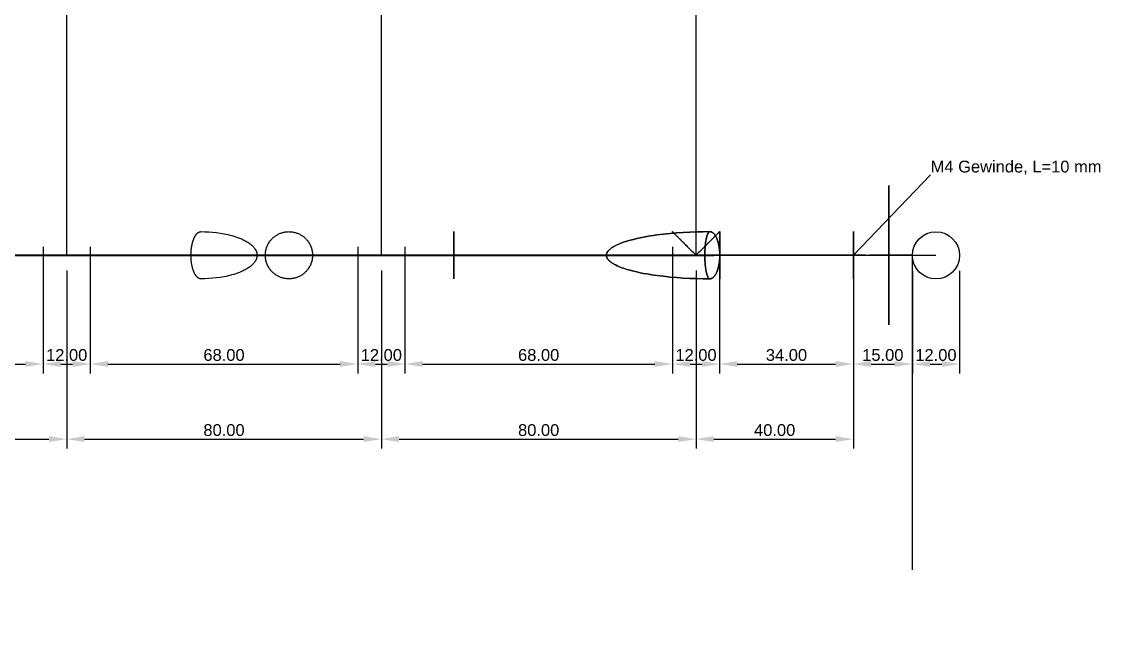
# Model space of a CAD drawing. Header units: millimetres. Extents: x -44 to 503, y -100 to 538.
# Drawn here: x 228.5 to 502.8, y -100 to 59.4 of the extents above; entities that cross this region are included whole.
import ezdxf

# ---------------------------------------------------------------- set-up
doc = ezdxf.new("R2010")
doc.units = ezdxf.units.MM
doc.header["$MEASUREMENT"] = 0
for name, color, linetype, true_color in [('01_Konstruktionshilfe', 7, 'Continuous', 0x3aff00), ('07_Saugnapf', 7, 'Continuous', 0x7200ff), ('11_Vermaßung3', 7, 'Continuous', 0x10bdb7)]:
    doc.layers.add(name, color=color, linetype=linetype, true_color=true_color)
doc.styles.add('Arial', font='arial.ttf')
doc.dimstyles.get("Standard").update_dxf_attribs({"dimscale": 3, "dimtxt": 1, "dimasz": 1.5, "dimexe": 0.8, "dimexo": 1.3, "dimgap": 0.25, "dimtad": 1, "dimtoh": 1, "dimzin": 1, "dimdsep": 46, "dimtxsty": 'Arial', "dimcen": 0.5, "dimazin": 1, "dimtfac": 1, "dimtdec": 4, "dimtix": 1, "dimtofl": 0, "dimtmove": 1, "dimatfit": 3, "dimfxl": 0, "dimtolj": 1, "dimtzin": 1, "dimarcsym": 0})

# ---------------------------------------------------------------- blocks, each defined once
blk = doc.blocks.new('*D1')
at = {"layer": '11_Vermaßung3', "color": 0, "lineweight": -2}
for p, q in [((455, -3.93), (455, -30.06)), ((467, -3.93), (467, -30.06)), ((459.5, -27.66), (462.5, -27.66))]:
    blk.add_line(p, q, dxfattribs=at)
at = {"layer": '11_Vermaßung3', "color": 0}
for points in [[(459.5, -26.91), (459.5, -28.41), (455, -27.66)], [(462.5, -28.41), (462.5, -26.91), (467, -27.66)]]:
    blk.add_solid(points, dxfattribs=at)
at = {"layer": 'Defpoints', "color": 0}
for p in [(455, -0.03), (467, -0.03), (467, -27.66)]:
    blk.add_point(p, dxfattribs=at)
at = {"layer": '11_Vermaßung3', "color": 0, "insert": (461, -25.38), "char_height": 3, "attachment_point": 5, "style": 'Arial'}
blk.add_mtext('\\A1;12.00', dxfattribs=at)
blk = doc.blocks.new('*D4')
at = {"layer": '11_Vermaßung3', "color": 0, "lineweight": -2}
for p, q in [((240, -3.9), (240, -49.16)), ((160, -42.86), (160, -44.36)), ((164.5, -46.76), (235.5, -46.76))]:
    blk.add_line(p, q, dxfattribs=at)
at = {"layer": '11_Vermaßung3', "color": 0}
for points in [[(164.5, -46.01), (164.5, -47.51), (160, -46.76)], [(235.5, -47.51), (235.5, -46.01), (240, -46.76)]]:
    blk.add_solid(points, dxfattribs=at)
at = {"layer": 'Defpoints', "color": 0}
for p in [(240, 0), (160, -46.76), (240, -46.76)]:
    blk.add_point(p, dxfattribs=at)
at = {"layer": '11_Vermaßung3', "color": 0, "insert": (200, -44.48), "char_height": 3, "attachment_point": 5, "style": 'Arial'}
blk.add_mtext('\\A1;80.00', dxfattribs=at)
blk = doc.blocks.new('*D5')
at = {"layer": '11_Vermaßung3', "color": 0, "lineweight": -2}
for p, q in [((320, -3.9), (320, -49.16)), ((240, -42.86), (240, -44.36)), ((244.5, -46.76), (315.5, -46.76))]:
    blk.add_line(p, q, dxfattribs=at)
at = {"layer": '11_Vermaßung3', "color": 0}
for points in [[(244.5, -46.01), (244.5, -47.51), (240, -46.76)], [(315.5, -47.51), (315.5, -46.01), (320, -46.76)]]:
    blk.add_solid(points, dxfattribs=at)
at = {"layer": 'Defpoints', "color": 0}
for p in [(320, 0), (240, -46.76), (320, -46.76)]:
    blk.add_point(p, dxfattribs=at)
at = {"layer": '11_Vermaßung3', "color": 0, "insert": (280, -44.48), "char_height": 3, "attachment_point": 5, "style": 'Arial'}
blk.add_mtext('\\A1;80.00', dxfattribs=at)
blk = doc.blocks.new('*D6')
at = {"layer": '11_Vermaßung3', "color": 0, "lineweight": -2}
for p, q in [((400, -3.9), (400, -49.16)), ((320, -42.86), (320, -44.36)), ((324.5, -46.76), (395.5, -46.76))]:
    blk.add_line(p, q, dxfattribs=at)
at = {"layer": '11_Vermaßung3', "color": 0}
for points in [[(324.5, -46.01), (324.5, -47.51), (320, -46.76)], [(395.5, -47.51), (395.5, -46.01), (400, -46.76)]]:
    blk.add_solid(points, dxfattribs=at)
at = {"layer": 'Defpoints', "color": 0}
for p in [(400, 0), (320, -46.76), (400, -46.76)]:
    blk.add_point(p, dxfattribs=at)
at = {"layer": '11_Vermaßung3', "color": 0, "insert": (360, -44.48), "char_height": 3, "attachment_point": 5, "style": 'Arial'}
blk.add_mtext('\\A1;80.00', dxfattribs=at)
blk = doc.blocks.new('*D7')
at = {"layer": '11_Vermaßung3', "color": 0, "lineweight": -2}
for p, q in [((440, -3.9), (440, -49.16)), ((400, -42.86), (400, -44.36)), ((404.5, -46.76), (435.5, -46.76))]:
    blk.add_line(p, q, dxfattribs=at)
at = {"layer": '11_Vermaßung3', "color": 0}
for points in [[(404.5, -46.01), (404.5, -47.51), (400, -46.76)], [(435.5, -47.51), (435.5, -46.01), (440, -46.76)]]:
    blk.add_solid(points, dxfattribs=at)
at = {"layer": 'Defpoints', "color": 0}
for p in [(440, 0), (400, -46.76), (440, -46.76)]:
    blk.add_point(p, dxfattribs=at)
at = {"layer": '11_Vermaßung3', "color": 0, "insert": (420, -44.48), "char_height": 3, "attachment_point": 5, "style": 'Arial'}
blk.add_mtext('\\A1;40.00', dxfattribs=at)
blk = doc.blocks.new('*D8')
at = {"layer": '11_Vermaßung3', "color": 0, "lineweight": -2}
for p, q in [((440, -3.9), (440, -30.06)), ((455, -3.93), (455, -30.06)), ((444.5, -27.66), (450.5, -27.66))]:
    blk.add_line(p, q, dxfattribs=at)
at = {"layer": '11_Vermaßung3', "color": 0}
for points in [[(444.5, -26.91), (444.5, -28.41), (440, -27.66)], [(450.5, -28.41), (450.5, -26.91), (455, -27.66)]]:
    blk.add_solid(points, dxfattribs=at)
at = {"layer": 'Defpoints', "color": 0}
for p in [(440, 0), (455, -0.03), (455, -27.66)]:
    blk.add_point(p, dxfattribs=at)
at = {"layer": '11_Vermaßung3', "color": 0, "insert": (447.5, -25.38), "char_height": 3, "attachment_point": 5, "style": 'Arial'}
blk.add_mtext('\\A1;15.00', dxfattribs=at)
blk = doc.blocks.new('*D35')
at = {"layer": '11_Vermaßung3', "color": 0, "lineweight": -2}
for p, q in [((406, 2.1), (406, -30.06)), ((440, 2.1), (440, -30.06)), ((410.5, -27.66), (435.5, -27.66))]:
    blk.add_line(p, q, dxfattribs=at)
at = {"layer": '11_Vermaßung3', "color": 0}
for points in [[(410.5, -26.91), (410.5, -28.41), (406, -27.66)], [(435.5, -28.41), (435.5, -26.91), (440, -27.66)]]:
    blk.add_solid(points, dxfattribs=at)
at = {"layer": 'Defpoints', "color": 0}
for p in [(406, 6), (440, 6), (440, -27.66)]:
    blk.add_point(p, dxfattribs=at)
at = {"layer": '11_Vermaßung3', "color": 0, "insert": (423, -25.38), "char_height": 3, "attachment_point": 5, "style": 'Arial'}
blk.add_mtext('\\A1;34.00', dxfattribs=at)
blk = doc.blocks.new('*D37')
at = {"layer": '11_Vermaßung3', "color": 0, "lineweight": -2}
for p, q in [((394, 2.1), (394, -30.06)), ((406, 2.1), (406, -30.06)), ((398.5, -27.66), (401.5, -27.66))]:
    blk.add_line(p, q, dxfattribs=at)
at = {"layer": '11_Vermaßung3', "color": 0}
for points in [[(398.5, -26.91), (398.5, -28.41), (394, -27.66)], [(401.5, -28.41), (401.5, -26.91), (406, -27.66)]]:
    blk.add_solid(points, dxfattribs=at)
at = {"layer": 'Defpoints', "color": 0}
for p in [(394, 6), (406, 6), (406, -27.66)]:
    blk.add_point(p, dxfattribs=at)
at = {"layer": '11_Vermaßung3', "color": 0, "insert": (400, -25.38), "char_height": 3, "attachment_point": 5, "style": 'Arial'}
blk.add_mtext('\\A1;12.00', dxfattribs=at)
blk = doc.blocks.new('*D38')
at = {"layer": '11_Vermaßung3', "color": 0, "lineweight": -2}
for p, q in [((326, 2.1), (326, -30.06)), ((394, 2.1), (394, -30.06)), ((330.5, -27.66), (389.5, -27.66))]:
    blk.add_line(p, q, dxfattribs=at)
at = {"layer": '11_Vermaßung3', "color": 0}
for points in [[(330.5, -26.91), (330.5, -28.41), (326, -27.66)], [(389.5, -28.41), (389.5, -26.91), (394, -27.66)]]:
    blk.add_solid(points, dxfattribs=at)
at = {"layer": 'Defpoints', "color": 0}
for p in [(326, 6), (394, 6), (394, -27.66)]:
    blk.add_point(p, dxfattribs=at)
at = {"layer": '11_Vermaßung3', "color": 0, "insert": (360, -25.38), "char_height": 3, "attachment_point": 5, "style": 'Arial'}
blk.add_mtext('\\A1;68.00', dxfattribs=at)
blk = doc.blocks.new('*D39')
at = {"layer": '11_Vermaßung3', "color": 0, "lineweight": -2}
for p, q in [((314, 2.1), (314, -30.06)), ((326, 2.1), (326, -30.06)), ((318.5, -27.66), (321.5, -27.66))]:
    blk.add_line(p, q, dxfattribs=at)
at = {"layer": '11_Vermaßung3', "color": 0}
for points in [[(318.5, -26.91), (318.5, -28.41), (314, -27.66)], [(321.5, -28.41), (321.5, -26.91), (326, -27.66)]]:
    blk.add_solid(points, dxfattribs=at)
at = {"layer": 'Defpoints', "color": 0}
for p in [(314, 6), (326, 6), (326, -27.66)]:
    blk.add_point(p, dxfattribs=at)
at = {"layer": '11_Vermaßung3', "color": 0, "insert": (320, -25.38), "char_height": 3, "attachment_point": 5, "style": 'Arial'}
blk.add_mtext('\\A1;12.00', dxfattribs=at)
blk = doc.blocks.new('*D40')
at = {"layer": '11_Vermaßung3', "color": 0, "lineweight": -2}
for p, q in [((246, 2.1), (246, -30.06)), ((314, 2.1), (314, -30.06)), ((250.5, -27.66), (309.5, -27.66))]:
    blk.add_line(p, q, dxfattribs=at)
at = {"layer": '11_Vermaßung3', "color": 0}
for points in [[(250.5, -26.91), (250.5, -28.41), (246, -27.66)], [(309.5, -28.41), (309.5, -26.91), (314, -27.66)]]:
    blk.add_solid(points, dxfattribs=at)
at = {"layer": 'Defpoints', "color": 0}
for p in [(246, 6), (314, 6), (314, -27.66)]:
    blk.add_point(p, dxfattribs=at)
at = {"layer": '11_Vermaßung3', "color": 0, "insert": (280, -25.38), "char_height": 3, "attachment_point": 5, "style": 'Arial'}
blk.add_mtext('\\A1;68.00', dxfattribs=at)
blk = doc.blocks.new('*D41')
at = {"layer": '11_Vermaßung3', "color": 0, "lineweight": -2}
for p, q in [((234, 2.1), (234, -30.06)), ((246, 2.1), (246, -30.06)), ((238.5, -27.66), (241.5, -27.66))]:
    blk.add_line(p, q, dxfattribs=at)
at = {"layer": '11_Vermaßung3', "color": 0}
for points in [[(238.5, -26.91), (238.5, -28.41), (234, -27.66)], [(241.5, -28.41), (241.5, -26.91), (246, -27.66)]]:
    blk.add_solid(points, dxfattribs=at)
at = {"layer": 'Defpoints', "color": 0}
for p in [(234, 6), (246, 6), (246, -27.66)]:
    blk.add_point(p, dxfattribs=at)
at = {"layer": '11_Vermaßung3', "color": 0, "insert": (240, -25.38), "char_height": 3, "attachment_point": 5, "style": 'Arial'}
blk.add_mtext('\\A1;12.00', dxfattribs=at)
blk = doc.blocks.new('*D42')
at = {"layer": '11_Vermaßung3', "color": 0, "lineweight": -2}
for p, q in [((166, 2.1), (166, -30.06)), ((234, 2.1), (234, -30.06)), ((170.5, -27.66), (229.5, -27.66))]:
    blk.add_line(p, q, dxfattribs=at)
at = {"layer": '11_Vermaßung3', "color": 0}
for points in [[(170.5, -26.91), (170.5, -28.41), (166, -27.66)], [(229.5, -28.41), (229.5, -26.91), (234, -27.66)]]:
    blk.add_solid(points, dxfattribs=at)
at = {"layer": 'Defpoints', "color": 0}
for p in [(166, 6), (234, 6), (234, -27.66)]:
    blk.add_point(p, dxfattribs=at)
at = {"layer": '11_Vermaßung3', "color": 0, "insert": (200, -25.38), "char_height": 3, "attachment_point": 5, "style": 'Arial'}
blk.add_mtext('\\A1;68.00', dxfattribs=at)

msp = doc.modelspace()

# ---------------------------------------------------------------- linework, layer by layer
at = {"layer": '01_Konstruktionshilfe'}
for p, q in [((240, 0), (240, 520)), ((320, 0), (320, 520)), ((400, 0), (400, 520)), ((120, 0, 6), (338.432, 0, 6)), ((134.774, 0, 6), (377.222, 0, 113.749)), ((262.689, 0, -11.659), (403.515, 0, 132)), ((377.222, 0, 113.749), (271.598, 0, 6)), ((280, 0), (280, 0, 6)), ((288.402, 0, 6), (440, 0, 6)), ((406.035, 0, 126), (288.402, 0, 6)), ((406, 0, 126), (383.477, 0, 126)), ((431, 0, 126), (406, 0, 126)), ((406, 0), (406, 0, 132)), ((443, 0, 6), (443, 0, 126)), ((443, 0, 126), (443, 0, 138)), ((448, 0, 126), (448, 0, 82)), ((121, -0.032, 6), (404.515, -0.032, 132)), ((406.044, -0.032, 132), (404.515, -0.032, 132)), ((406.035, 0, 126), (406.035, 0, 132)), ((443, 0, 126), (431, 0, 126)), ((443, 0, 126), (448, 0, 126)), ((446, 0, -6), (449, 0, -17.737)), ((455, -80, 126), (455, 0, 126)), ((455, -0.032, 132), (455, -0.032, 82))]:
    msp.add_line(p, q, dxfattribs=at)
msp.add_lwpolyline([(440, 0), (0, 0), (0, 520), (440, 520)], dxfattribs=at)
at = {"layer": '01_Konstruktionshilfe', "extrusion": (-0.707107, 8.02756e-14, 0.707107)}
msp.add_lwpolyline([(0, 427.8), (0.094, 427.799), (0.189, 427.796), (0.283, 427.79), (0.377, 427.783), (0.471, 427.773), (0.565, 427.762), (0.658, 427.748), (0.751, 427.733), (0.844, 427.715), (0.937, 427.695), (1.028, 427.674), (1.12, 427.65), (1.211, 427.625), (1.301, 427.598), (1.391, 427.568), (1.48, 427.537), (1.576, 427.501), (1.672, 427.464), (1.766, 427.424), (1.86, 427.382), (1.953, 427.338), (2.044, 427.292), (2.135, 427.244), (2.225, 427.195), (2.32, 427.14), (2.413, 427.083), (2.506, 427.024), (2.597, 426.963), (2.687, 426.901), (2.776, 426.837), (2.863, 426.771), (2.95, 426.703), (3.04, 426.63), (3.129, 426.554), (3.216, 426.477), (3.303, 426.399), (3.387, 426.318), (3.47, 426.236), (3.552, 426.153), (3.632, 426.068), (3.715, 425.977), (3.797, 425.885), (3.955, 425.695), (4.106, 425.501), (4.252, 425.302), (4.397, 425.088), (4.535, 424.871), (4.666, 424.649), (4.79, 424.423), (4.912, 424.187), (5.027, 423.948), (5.134, 423.705), (5.235, 423.459), (5.331, 423.208), (5.42, 422.953), (5.503, 422.697), (5.578, 422.439), (5.648, 422.179), (5.71, 421.918), (5.767, 421.656), (5.817, 421.392), (5.86, 421.134), (5.898, 420.876), (5.929, 420.617), (5.955, 420.357), (5.974, 420.097), (5.989, 419.836), (5.997, 419.575), (6, 419.314), (5.997, 419.053), (5.989, 418.792), (5.974, 418.532), (5.955, 418.271), (5.929, 418.012), (5.898, 417.752), (5.86, 417.494), (5.817, 417.237), (5.767, 416.973), (5.71, 416.71), (5.648, 416.449), (5.578, 416.19), (5.503, 415.931), (5.42, 415.675), (5.331, 415.421), (5.235, 415.169), (5.134, 414.924), (5.027, 414.681), (4.912, 414.441), (4.79, 414.205), (4.666, 413.98), (4.535, 413.758), (4.397, 413.54), (4.252, 413.327), (4.106, 413.128), (3.955, 412.933), (3.797, 412.744), (3.715, 412.651), (3.632, 412.56), (3.552, 412.475), (3.47, 412.392), (3.387, 412.31), (3.303, 412.23), (3.216, 412.151), (3.129, 412.074), (3.04, 411.999), (2.95, 411.925), (2.863, 411.858), (2.776, 411.792), (2.687, 411.728), (2.597, 411.665), (2.506, 411.604), (2.413, 411.546), (2.32, 411.489), (2.225, 411.434), (2.135, 411.384), (2.044, 411.337), (1.953, 411.291), (1.86, 411.247), (1.766, 411.205), (1.672, 411.165), (1.576, 411.127), (1.48, 411.091), (1.391, 411.06), (1.301, 411.031), (1.211, 411.004), (1.12, 410.978), (1.028, 410.955), (0.937, 410.933), (0.844, 410.913), (0.751, 410.896), (0.658, 410.88), (0.565, 410.867), (0.471, 410.855), (0.377, 410.846), (0.283, 410.838), (0.189, 410.833), (0.094, 410.83), (0, 410.829), (-0.094, 410.83), (-0.189, 410.833), (-0.283, 410.838), (-0.377, 410.846), (-0.471, 410.855), (-0.565, 410.867), (-0.658, 410.88), (-0.751, 410.896), (-0.844, 410.913), (-0.937, 410.933), (-1.028, 410.955), (-1.12, 410.978), (-1.211, 411.004), (-1.301, 411.031), (-1.391, 411.06), (-1.48, 411.091), (-1.576, 411.127), (-1.672, 411.165), (-1.766, 411.205), (-1.86, 411.247), (-1.953, 411.291), (-2.044, 411.337), (-2.135, 411.384), (-2.225, 411.434), (-2.32, 411.489), (-2.413, 411.546), (-2.506, 411.604), (-2.597, 411.665), (-2.687, 411.728), (-2.776, 411.792), (-2.863, 411.858), (-2.95, 411.925), (-3.04, 411.999), (-3.129, 412.074), (-3.216, 412.151), (-3.303, 412.23), (-3.387, 412.31), (-3.47, 412.392), (-3.552, 412.475), (-3.632, 412.56), (-3.715, 412.651), (-3.797, 412.744), (-3.955, 412.933), (-4.106, 413.128), (-4.252, 413.327), (-4.397, 413.54), (-4.535, 413.758), (-4.666, 413.98), (-4.79, 414.205), (-4.912, 414.441), (-5.027, 414.681), (-5.134, 414.924), (-5.235, 415.169), (-5.331, 415.421), (-5.42, 415.675), (-5.503, 415.931), (-5.578, 416.19), (-5.648, 416.449), (-5.71, 416.71), (-5.767, 416.973), (-5.817, 417.237), (-5.86, 417.494), (-5.898, 417.752), (-5.929, 418.012), (-5.955, 418.271), (-5.974, 418.532), (-5.989, 418.792), (-5.997, 419.053), (-6, 419.314), (-5.997, 419.575), (-5.989, 419.836), (-5.974, 420.097), (-5.955, 420.357), (-5.929, 420.617), (-5.898, 420.876), (-5.86, 421.134), (-5.817, 421.392), (-5.767, 421.656), (-5.71, 421.918), (-5.648, 422.179), (-5.578, 422.439), (-5.503, 422.697), (-5.42, 422.953), (-5.331, 423.208), (-5.235, 423.459), (-5.134, 423.705), (-5.027, 423.948), (-4.912, 424.187), (-4.79, 424.423), (-4.666, 424.649), (-4.535, 424.871), (-4.397, 425.088), (-4.252, 425.302), (-4.106, 425.501), (-3.955, 425.695), (-3.797, 425.885), (-3.715, 425.977), (-3.632, 426.068), (-3.552, 426.153), (-3.47, 426.236), (-3.387, 426.318), (-3.303, 426.399), (-3.216, 426.477), (-3.129, 426.554), (-3.04, 426.63), (-2.95, 426.703), (-2.863, 426.771), (-2.776, 426.837), (-2.687, 426.901), (-2.597, 426.963), (-2.506, 427.024), (-2.413, 427.083), (-2.32, 427.14), (-2.225, 427.195), (-2.135, 427.244), (-2.044, 427.292), (-1.953, 427.338), (-1.86, 427.382), (-1.766, 427.424), (-1.672, 427.464), (-1.576, 427.501), (-1.48, 427.537), (-1.391, 427.568), (-1.301, 427.598), (-1.211, 427.625), (-1.12, 427.65), (-1.028, 427.674), (-0.937, 427.695), (-0.844, 427.715), (-0.751, 427.733), (-0.658, 427.748), (-0.565, 427.762), (-0.471, 427.773), (-0.377, 427.783), (-0.283, 427.79), (-0.189, 427.796), (-0.094, 427.799)], close=True, dxfattribs=at)
at = {"layer": '01_Konstruktionshilfe', "extrusion": (1.26263e-19, 1, 1.66533e-18)}
msp.add_lwpolyline([(-406.044, 132), (-461, 132), (-461, 82)], dxfattribs=at)
at = {"layer": '01_Konstruktionshilfe', "extrusion": (0, 1, 0)}
for points in [[(-446, 121), (-446, 82), (-444, 82), (-444, 126), (-455, 126), (-455, 82), (-450, 82), (-450, 121)], [(-446, 121), (-446, -61.708), (-450, -61.708), (-450, 121)]]:
    msp.add_lwpolyline(points, close=True, dxfattribs=at)
at = {"layer": '01_Konstruktionshilfe'}
for points in [[(271.598, 0, 6), (271.599, 0.155, 5.998), (271.601, 0.31, 5.992), (271.606, 0.464, 5.982), (271.611, 0.617, 5.968), (271.619, 0.77, 5.95), (271.628, 0.922, 5.929), (271.639, 1.074, 5.903), (271.651, 1.224, 5.874), (271.665, 1.374, 5.841), (271.68, 1.523, 5.804), (271.698, 1.67, 5.763), (271.716, 1.817, 5.718), (271.737, 1.962, 5.67), (271.758, 2.106, 5.618), (271.782, 2.248, 5.563), (271.806, 2.389, 5.504), (271.833, 2.528, 5.441), (271.86, 2.665, 5.375), (271.889, 2.8, 5.306), (271.92, 2.933, 5.234), (271.951, 3.064, 5.159), (271.984, 3.192, 5.081), (272.018, 3.318, 4.999), (272.054, 3.442, 4.915), (272.09, 3.563, 4.828), (272.128, 3.682, 4.737), (272.167, 3.798, 4.645), (272.207, 3.912, 4.549), (272.249, 4.024, 4.451), (272.291, 4.132, 4.35), (272.334, 4.239, 4.247), (272.379, 4.342, 4.141), (272.424, 4.442, 4.034), (272.47, 4.539, 3.924), (272.517, 4.633, 3.813), (272.564, 4.724, 3.7), (272.613, 4.812, 3.584), (272.662, 4.897, 3.467), (272.712, 4.979, 3.348), (272.762, 5.058, 3.228), (272.814, 5.134, 3.106), (272.866, 5.207, 2.982), (272.918, 5.276, 2.857), (272.972, 5.343, 2.73), (273.026, 5.407, 2.602), (273.08, 5.467, 2.472), (273.135, 5.524, 2.341), (273.19, 5.579, 2.209), (273.246, 5.629, 2.076), (273.303, 5.677, 1.942), (273.359, 5.721, 1.807), (273.416, 5.762, 1.671), (273.474, 5.8, 1.535), (273.531, 5.835, 1.398), (273.589, 5.866, 1.26), (273.647, 5.894, 1.122), (273.706, 5.919, 0.983), (273.764, 5.94, 0.843), (273.823, 5.959, 0.703), (273.882, 5.974, 0.563), (273.941, 5.985, 0.423), (274, 5.993, 0.282), (274.059, 5.998, 0.141), (274.118, 6, 0), (275.11, 5.986, 0.416), (276.1, 5.942, 0.832), (277.089, 5.869, 1.248), (278.076, 5.765, 1.662), (279.057, 5.63, 2.074), (280.039, 5.46, 2.487), (280.528, 5.362, 2.693), (281.015, 5.254, 2.897), (281.499, 5.137, 3.1), (281.978, 5.01, 3.301), (282.473, 4.867, 3.509), (282.967, 4.71, 3.717), (283.456, 4.54, 3.923), (283.94, 4.356, 4.126), (284.418, 4.157, 4.326), (284.656, 4.051, 4.426), (284.893, 3.939, 4.526), (285.127, 3.823, 4.624), (285.359, 3.702, 4.722), (285.588, 3.576, 4.818), (285.813, 3.445, 4.912), (286.043, 3.303, 5.009), (286.27, 3.153, 5.105), (286.493, 2.997, 5.198), (286.71, 2.832, 5.289), (286.817, 2.747, 5.334), (286.922, 2.66, 5.378), (287.026, 2.569, 5.422), (287.128, 2.477, 5.465), (287.228, 2.382, 5.507), (287.326, 2.284, 5.548), (287.422, 2.185, 5.588), (287.514, 2.082, 5.627), (287.606, 1.975, 5.666), (287.695, 1.864, 5.703), (287.781, 1.75, 5.739), (287.822, 1.692, 5.756), (287.863, 1.633, 5.773), (287.902, 1.574, 5.79), (287.94, 1.513, 5.806), (287.977, 1.452, 5.822), (288.013, 1.39, 5.837), (288.048, 1.327, 5.851), (288.082, 1.264, 5.865), (288.114, 1.199, 5.879), (288.144, 1.134, 5.892), (288.174, 1.069, 5.904), (288.201, 1.002, 5.916), (288.228, 0.935, 5.927), (288.252, 0.867, 5.937), (288.275, 0.799, 5.947), (288.296, 0.729, 5.956), (288.316, 0.66, 5.964), (288.333, 0.589, 5.971), (288.349, 0.518, 5.978), (288.363, 0.446, 5.983), (288.374, 0.373, 5.988), (288.384, 0.3, 5.993), (288.392, 0.226, 5.996), (288.398, 0.151, 5.998), (288.401, 0.076, 6), (288.402, 0, 6), (288.401, -0.076, 6), (288.398, -0.151, 5.998), (288.392, -0.226, 5.996), (288.384, -0.3, 5.993), (288.374, -0.373, 5.988), (288.363, -0.446, 5.983), (288.349, -0.518, 5.978), (288.333, -0.589, 5.971), (288.316, -0.66, 5.964), (288.296, -0.729, 5.956), (288.275, -0.799, 5.947), (288.252, -0.867, 5.937), (288.228, -0.935, 5.927), (288.201, -1.002, 5.916), (288.174, -1.069, 5.904), (288.144, -1.134, 5.892), (288.114, -1.199, 5.879), (288.082, -1.264, 5.865), (288.048, -1.327, 5.851), (288.013, -1.39, 5.837), (287.977, -1.452, 5.822), (287.94, -1.513, 5.806), (287.902, -1.574, 5.79), (287.863, -1.633, 5.773), (287.822, -1.692, 5.756), (287.781, -1.75, 5.739), (287.695, -1.864, 5.703), (287.606, -1.975, 5.666), (287.514, -2.082, 5.627), (287.422, -2.185, 5.588), (287.326, -2.284, 5.548), (287.228, -2.382, 5.507), (287.128, -2.477, 5.465), (287.026, -2.569, 5.422), (286.922, -2.66, 5.378), (286.817, -2.747, 5.334), (286.71, -2.832, 5.289), (286.493, -2.997, 5.198), (286.27, -3.153, 5.105), (286.043, -3.303, 5.009), (285.813, -3.445, 4.912), (285.588, -3.576, 4.818), (285.359, -3.702, 4.722), (285.127, -3.823, 4.624), (284.893, -3.939, 4.526), (284.656, -4.051, 4.426), (284.418, -4.157, 4.326), (283.94, -4.356, 4.126), (283.456, -4.54, 3.923), (282.967, -4.71, 3.717), (282.473, -4.867, 3.509), (281.978, -5.01, 3.301), (281.499, -5.137, 3.1), (281.015, -5.254, 2.897), (280.528, -5.362, 2.693), (280.039, -5.46, 2.487), (279.057, -5.63, 2.074), (278.076, -5.765, 1.662), (277.089, -5.869, 1.248), (276.1, -5.942, 0.832), (275.11, -5.986, 0.416), (274.118, -6, 0), (274.059, -5.998, 0.141), (274, -5.993, 0.282), (273.941, -5.985, 0.423), (273.882, -5.974, 0.563), (273.823, -5.959, 0.703), (273.764, -5.94, 0.843), (273.706, -5.919, 0.983), (273.647, -5.894, 1.122), (273.589, -5.866, 1.26), (273.531, -5.835, 1.398), (273.474, -5.8, 1.535), (273.416, -5.762, 1.671), (273.359, -5.721, 1.807), (273.303, -5.677, 1.942), (273.246, -5.629, 2.076), (273.19, -5.579, 2.209), (273.135, -5.524, 2.341), (273.08, -5.467, 2.472), (273.026, -5.407, 2.602), (272.972, -5.343, 2.73), (272.918, -5.276, 2.857), (272.866, -5.207, 2.982), (272.814, -5.134, 3.106), (272.762, -5.058, 3.228), (272.712, -4.979, 3.348), (272.662, -4.897, 3.467), (272.613, -4.812, 3.584), (272.564, -4.724, 3.7), (272.517, -4.633, 3.813), (272.47, -4.539, 3.924), (272.424, -4.442, 4.034), (272.379, -4.342, 4.141), (272.334, -4.239, 4.247), (272.291, -4.132, 4.35), (272.249, -4.024, 4.451), (272.207, -3.912, 4.549), (272.167, -3.798, 4.645), (272.128, -3.682, 4.737), (272.09, -3.563, 4.828), (272.054, -3.442, 4.915), (272.018, -3.318, 4.999), (271.984, -3.192, 5.081), (271.951, -3.064, 5.159), (271.92, -2.933, 5.234), (271.889, -2.8, 5.306), (271.86, -2.665, 5.375), (271.833, -2.528, 5.441), (271.806, -2.389, 5.504), (271.782, -2.248, 5.563), (271.758, -2.106, 5.618), (271.737, -1.962, 5.67), (271.716, -1.817, 5.718), (271.698, -1.67, 5.763), (271.68, -1.523, 5.804), (271.665, -1.374, 5.841), (271.651, -1.224, 5.874), (271.639, -1.074, 5.903), (271.628, -0.922, 5.929), (271.619, -0.77, 5.95), (271.611, -0.617, 5.968), (271.606, -0.464, 5.982), (271.601, -0.31, 5.992), (271.599, -0.155, 5.998)], [(403.515, 6, 132), (403.476, 5.997, 132.186), (403.436, 5.989, 132.372), (403.397, 5.974, 132.557), (403.358, 5.954, 132.742), (403.319, 5.928, 132.926), (403.28, 5.897, 133.109), (403.241, 5.859, 133.292), (403.202, 5.816, 133.473), (403.163, 5.766, 133.661), (403.123, 5.708, 133.848), (403.084, 5.645, 134.032), (403.045, 5.576, 134.215), (403.006, 5.499, 134.4), (402.967, 5.416, 134.582), (402.929, 5.327, 134.762), (402.892, 5.231, 134.938), (402.854, 5.129, 135.114), (402.818, 5.02, 135.287), (402.782, 4.905, 135.456), (402.747, 4.784, 135.621), (402.712, 4.657, 135.783), (402.679, 4.525, 135.94), (402.646, 4.387, 136.094), (402.615, 4.243, 136.242), (402.584, 4.095, 136.385), (402.555, 3.942, 136.523), (402.527, 3.784, 136.656), (402.5, 3.622, 136.783), (402.474, 3.457, 136.904), (402.45, 3.289, 137.019), (402.427, 3.116, 137.128), (402.405, 2.939, 137.231), (402.385, 2.763, 137.326), (402.366, 2.583, 137.415), (402.348, 2.401, 137.499), (402.332, 2.216, 137.576), (402.317, 2.033, 137.645), (402.304, 1.849, 137.708), (402.292, 1.662, 137.765), (402.281, 1.473, 137.816), (402.272, 1.292, 137.859), (402.264, 1.11, 137.896), (402.257, 0.927, 137.928), (402.252, 0.743, 137.954), (402.247, 0.558, 137.974), (402.244, 0.372, 137.988), (402.242, 0.186, 137.997), (402.242, 0, 138), (402.242, -0.186, 137.997), (402.244, -0.372, 137.988), (402.247, -0.558, 137.974), (402.252, -0.743, 137.954), (402.257, -0.927, 137.928), (402.264, -1.11, 137.896), (402.272, -1.292, 137.859), (402.281, -1.473, 137.816), (402.292, -1.662, 137.765), (402.304, -1.849, 137.708), (402.317, -2.033, 137.645), (402.332, -2.216, 137.576), (402.348, -2.401, 137.499), (402.366, -2.583, 137.415), (402.385, -2.763, 137.326), (402.405, -2.939, 137.231), (402.427, -3.116, 137.128), (402.45, -3.289, 137.019), (402.474, -3.457, 136.904), (402.5, -3.622, 136.783), (402.527, -3.784, 136.656), (402.555, -3.942, 136.523), (402.584, -4.095, 136.385), (402.615, -4.243, 136.242), (402.646, -4.387, 136.094), (402.679, -4.525, 135.94), (402.712, -4.657, 135.783), (402.747, -4.784, 135.621), (402.782, -4.905, 135.456), (402.818, -5.02, 135.287), (402.854, -5.129, 135.114), (402.892, -5.231, 134.938), (402.929, -5.327, 134.762), (402.967, -5.416, 134.582), (403.006, -5.499, 134.4), (403.045, -5.576, 134.215), (403.084, -5.645, 134.032), (403.123, -5.708, 133.848), (403.163, -5.766, 133.661), (403.202, -5.816, 133.473), (403.241, -5.859, 133.292), (403.28, -5.897, 133.109), (403.319, -5.928, 132.926), (403.358, -5.954, 132.742), (403.397, -5.974, 132.557), (403.436, -5.989, 132.372), (403.476, -5.997, 132.186), (403.515, -6, 132), (401.827, -5.988, 130.828), (400.14, -5.95, 129.657), (398.453, -5.888, 128.486), (396.767, -5.799, 127.316), (395.087, -5.683, 126.15), (393.398, -5.538, 124.977), (391.711, -5.361, 123.806), (390.037, -5.152, 122.644), (389.205, -5.033, 122.067), (388.359, -4.903, 121.48), (387.505, -4.759, 120.887), (386.648, -4.603, 120.292), (385.793, -4.432, 119.698), (384.944, -4.248, 119.109), (384.108, -4.048, 118.529), (383.288, -3.833, 117.96), (382.451, -3.591, 117.379), (381.597, -3.314, 116.786), (381.172, -3.163, 116.491), (380.752, -3.003, 116.2), (380.34, -2.834, 115.914), (379.94, -2.657, 115.635), (379.528, -2.458, 115.35), (379.32, -2.349, 115.206), (379.113, -2.234, 115.062), (378.908, -2.114, 114.919), (378.707, -1.988, 114.78), (378.511, -1.856, 114.644), (378.416, -1.788, 114.578), (378.323, -1.718, 114.514), (378.237, -1.651, 114.454), (378.147, -1.578, 114.391), (378.055, -1.498, 114.327), (377.962, -1.413, 114.262), (377.869, -1.323, 114.198), (377.823, -1.276, 114.166), (377.777, -1.227, 114.134), (377.733, -1.177, 114.103), (377.689, -1.126, 114.073), (377.646, -1.073, 114.043), (377.604, -1.019, 114.014), (377.564, -0.964, 113.986), (377.525, -0.908, 113.959), (377.487, -0.85, 113.933), (377.452, -0.792, 113.909), (377.435, -0.762, 113.897), (377.418, -0.732, 113.885), (377.402, -0.701, 113.874), (377.387, -0.671, 113.863), (377.372, -0.64, 113.853), (377.358, -0.608, 113.843), (377.344, -0.577, 113.834), (377.331, -0.545, 113.825), (377.318, -0.513, 113.816), (377.307, -0.481, 113.808), (377.295, -0.448, 113.8), (377.285, -0.415, 113.793), (377.275, -0.382, 113.786), (377.266, -0.349, 113.78), (377.258, -0.315, 113.774), (377.251, -0.281, 113.769), (377.244, -0.247, 113.764), (377.238, -0.212, 113.76), (377.233, -0.177, 113.757), (377.229, -0.142, 113.754), (377.226, -0.107, 113.752), (377.224, -0.072, 113.75), (377.222, -0.036, 113.749), (377.222, 0, 113.749), (377.222, 0.036, 113.749), (377.224, 0.072, 113.75), (377.226, 0.107, 113.752), (377.229, 0.142, 113.754), (377.233, 0.177, 113.757), (377.238, 0.212, 113.76), (377.244, 0.247, 113.764), (377.251, 0.281, 113.769), (377.258, 0.315, 113.774), (377.266, 0.349, 113.78), (377.275, 0.382, 113.786), (377.285, 0.415, 113.793), (377.295, 0.448, 113.8), (377.307, 0.481, 113.808), (377.318, 0.513, 113.816), (377.331, 0.545, 113.825), (377.344, 0.577, 113.834), (377.358, 0.608, 113.843), (377.372, 0.64, 113.853), (377.387, 0.671, 113.863), (377.402, 0.701, 113.874), (377.418, 0.732, 113.885), (377.435, 0.762, 113.897), (377.452, 0.792, 113.909), (377.487, 0.85, 113.933), (377.525, 0.908, 113.959), (377.564, 0.964, 113.986), (377.604, 1.019, 114.014), (377.646, 1.073, 114.043), (377.689, 1.126, 114.073), (377.733, 1.177, 114.103), (377.777, 1.227, 114.134), (377.823, 1.276, 114.166), (377.869, 1.323, 114.198), (377.962, 1.413, 114.262), (378.055, 1.498, 114.327), (378.147, 1.578, 114.391), (378.237, 1.651, 114.454), (378.323, 1.718, 114.514), (378.416, 1.788, 114.578), (378.511, 1.856, 114.644), (378.707, 1.988, 114.78), (378.908, 2.114, 114.919), (379.113, 2.234, 115.062), (379.32, 2.349, 115.206), (379.528, 2.458, 115.35), (379.94, 2.657, 115.635), (380.34, 2.834, 115.914), (380.752, 3.003, 116.2), (381.172, 3.163, 116.491), (381.597, 3.314, 116.786), (382.451, 3.591, 117.379), (383.288, 3.833, 117.96), (384.108, 4.048, 118.529), (384.944, 4.248, 119.109), (385.793, 4.432, 119.698), (386.648, 4.603, 120.292), (387.505, 4.759, 120.887), (388.359, 4.903, 121.48), (389.205, 5.033, 122.067), (390.037, 5.152, 122.644), (391.711, 5.361, 123.806), (393.398, 5.538, 124.977), (395.087, 5.683, 126.15), (396.767, 5.799, 127.316), (398.453, 5.888, 128.486), (400.14, 5.95, 129.657), (401.827, 5.988, 130.828)], [(403.515, 6, 132), (401.827, 5.988, 130.828), (400.14, 5.95, 129.657), (398.453, 5.888, 128.486), (396.767, 5.799, 127.316), (395.087, 5.683, 126.15), (393.398, 5.538, 124.977), (391.711, 5.361, 123.806), (390.037, 5.152, 122.644), (389.205, 5.033, 122.067), (388.359, 4.903, 121.48), (387.505, 4.759, 120.887), (386.648, 4.603, 120.292), (385.793, 4.432, 119.698), (384.944, 4.248, 119.109), (384.108, 4.048, 118.529), (383.288, 3.833, 117.96), (382.451, 3.591, 117.379), (381.597, 3.314, 116.786), (381.172, 3.163, 116.491), (380.752, 3.003, 116.2), (380.34, 2.834, 115.914), (379.94, 2.657, 115.635), (379.528, 2.458, 115.35), (379.32, 2.349, 115.206), (379.113, 2.234, 115.062), (378.908, 2.114, 114.919), (378.707, 1.988, 114.78), (378.511, 1.856, 114.644), (378.416, 1.788, 114.578), (378.323, 1.718, 114.514), (378.237, 1.651, 114.454), (378.147, 1.578, 114.391), (378.055, 1.498, 114.327), (377.962, 1.413, 114.262), (377.869, 1.323, 114.198), (377.823, 1.276, 114.166), (377.777, 1.227, 114.134), (377.733, 1.177, 114.103), (377.689, 1.126, 114.073), (377.646, 1.073, 114.043), (377.604, 1.019, 114.014), (377.564, 0.964, 113.986), (377.525, 0.908, 113.959), (377.487, 0.85, 113.933), (377.452, 0.792, 113.909), (377.435, 0.762, 113.897), (377.418, 0.732, 113.885), (377.402, 0.701, 113.874), (377.387, 0.671, 113.863), (377.372, 0.64, 113.853), (377.358, 0.608, 113.843), (377.344, 0.577, 113.834), (377.331, 0.545, 113.825), (377.318, 0.513, 113.816), (377.307, 0.481, 113.808), (377.295, 0.448, 113.8), (377.285, 0.415, 113.793), (377.275, 0.382, 113.786), (377.266, 0.349, 113.78), (377.258, 0.315, 113.774), (377.251, 0.281, 113.769), (377.244, 0.247, 113.764), (377.238, 0.212, 113.76), (377.233, 0.177, 113.757), (377.229, 0.142, 113.754), (377.226, 0.107, 113.752), (377.224, 0.072, 113.75), (377.222, 0.036, 113.749), (377.222, 0, 113.749), (377.222, -0.036, 113.749), (377.224, -0.072, 113.75), (377.226, -0.107, 113.752), (377.229, -0.142, 113.754), (377.233, -0.177, 113.757), (377.238, -0.212, 113.76), (377.244, -0.247, 113.764), (377.251, -0.281, 113.769), (377.258, -0.315, 113.774), (377.266, -0.349, 113.78), (377.275, -0.382, 113.786), (377.285, -0.415, 113.793), (377.295, -0.448, 113.8), (377.307, -0.481, 113.808), (377.318, -0.513, 113.816), (377.331, -0.545, 113.825), (377.344, -0.577, 113.834), (377.358, -0.608, 113.843), (377.372, -0.64, 113.853), (377.387, -0.671, 113.863), (377.402, -0.701, 113.874), (377.418, -0.732, 113.885), (377.435, -0.762, 113.897), (377.452, -0.792, 113.909), (377.487, -0.85, 113.933), (377.525, -0.908, 113.959), (377.564, -0.964, 113.986), (377.604, -1.019, 114.014), (377.646, -1.073, 114.043), (377.689, -1.126, 114.073), (377.733, -1.177, 114.103), (377.777, -1.227, 114.134), (377.823, -1.276, 114.166), (377.869, -1.323, 114.198), (377.962, -1.413, 114.262), (378.055, -1.498, 114.327), (378.147, -1.578, 114.391), (378.237, -1.651, 114.454), (378.323, -1.718, 114.514), (378.416, -1.788, 114.578), (378.511, -1.856, 114.644), (378.707, -1.988, 114.78), (378.908, -2.114, 114.919), (379.113, -2.234, 115.062), (379.32, -2.349, 115.206), (379.528, -2.458, 115.35), (379.94, -2.657, 115.635), (380.34, -2.834, 115.914), (380.752, -3.003, 116.2), (381.172, -3.163, 116.491), (381.597, -3.314, 116.786), (382.451, -3.591, 117.379), (383.288, -3.833, 117.96), (384.108, -4.048, 118.529), (384.944, -4.248, 119.109), (385.793, -4.432, 119.698), (386.648, -4.603, 120.292), (387.505, -4.759, 120.887), (388.359, -4.903, 121.48), (389.205, -5.033, 122.067), (390.037, -5.152, 122.644), (391.711, -5.361, 123.806), (393.398, -5.538, 124.977), (395.087, -5.683, 126.15), (396.767, -5.799, 127.316), (398.453, -5.888, 128.486), (400.14, -5.95, 129.657), (401.827, -5.988, 130.828), (403.515, -6, 132), (403.593, -5.997, 131.814), (403.671, -5.989, 131.629), (403.749, -5.974, 131.444), (403.826, -5.954, 131.259), (403.904, -5.928, 131.075), (403.981, -5.897, 130.892), (404.057, -5.86, 130.709), (404.133, -5.817, 130.528), (404.212, -5.766, 130.34), (404.29, -5.709, 130.154), (404.368, -5.646, 129.969), (404.445, -5.577, 129.786), (404.522, -5.5, 129.602), (404.599, -5.417, 129.42), (404.674, -5.328, 129.24), (404.749, -5.232, 129.063), (404.822, -5.13, 128.888), (404.895, -5.021, 128.715), (404.966, -4.906, 128.546), (405.035, -4.786, 128.381), (405.103, -4.659, 128.219), (405.169, -4.527, 128.062), (405.234, -4.389, 127.908), (405.296, -4.245, 127.76), (405.356, -4.097, 127.617), (405.414, -3.944, 127.479), (405.47, -3.787, 127.346), (405.497, -3.706, 127.281), (405.524, -3.624, 127.218), (405.574, -3.46, 127.098), (405.599, -3.376, 127.04), (405.622, -3.291, 126.983), (405.646, -3.205, 126.928), (405.668, -3.118, 126.874), (405.69, -3.03, 126.821), (405.712, -2.941, 126.77), (405.752, -2.765, 126.675), (405.771, -2.676, 126.63), (405.789, -2.586, 126.586), (405.807, -2.495, 126.543), (405.824, -2.403, 126.502), (405.841, -2.31, 126.463), (405.857, -2.217, 126.425), (405.886, -2.035, 126.356), (405.913, -1.85, 126.292), (405.937, -1.663, 126.235), (405.948, -1.569, 126.209), (405.958, -1.474, 126.184), (405.976, -1.294, 126.141), (405.992, -1.112, 126.104), (406.005, -0.928, 126.072), (406.016, -0.744, 126.046), (406.024, -0.559, 126.026), (406.031, -0.373, 126.012), (406.034, -0.187, 126.003), (406.035, 0, 126), (406.034, 0.187, 126.003), (406.031, 0.373, 126.012), (406.024, 0.559, 126.026), (406.016, 0.744, 126.046), (406.005, 0.928, 126.072), (405.992, 1.112, 126.104), (405.976, 1.294, 126.141), (405.958, 1.474, 126.184), (405.948, 1.569, 126.209), (405.937, 1.663, 126.235), (405.913, 1.85, 126.292), (405.886, 2.035, 126.356), (405.857, 2.217, 126.425), (405.841, 2.31, 126.463), (405.824, 2.403, 126.502), (405.807, 2.495, 126.543), (405.789, 2.586, 126.586), (405.771, 2.676, 126.63), (405.752, 2.765, 126.675), (405.712, 2.941, 126.77), (405.69, 3.03, 126.821), (405.668, 3.118, 126.874), (405.646, 3.205, 126.928), (405.622, 3.291, 126.983), (405.599, 3.376, 127.04), (405.574, 3.46, 127.098), (405.524, 3.624, 127.218), (405.497, 3.706, 127.281), (405.47, 3.787, 127.346), (405.414, 3.944, 127.479), (405.356, 4.097, 127.617), (405.296, 4.245, 127.76), (405.234, 4.389, 127.908), (405.169, 4.527, 128.062), (405.103, 4.659, 128.219), (405.035, 4.786, 128.381), (404.966, 4.906, 128.546), (404.895, 5.021, 128.715), (404.822, 5.13, 128.888), (404.749, 5.232, 129.063), (404.674, 5.328, 129.24), (404.599, 5.417, 129.42), (404.522, 5.5, 129.602), (404.445, 5.577, 129.786), (404.368, 5.646, 129.969), (404.29, 5.709, 130.154), (404.212, 5.766, 130.34), (404.133, 5.817, 130.528), (404.057, 5.86, 130.709), (403.981, 5.897, 130.892), (403.904, 5.928, 131.075), (403.826, 5.954, 131.259), (403.749, 5.974, 131.444), (403.671, 5.989, 131.629), (403.593, 5.997, 131.814)], [(406, 6, 0), (405.999, 5.999, -0.092), (405.997, 5.997, -0.184), (405.994, 5.994, -0.275), (405.989, 5.989, -0.367), (405.983, 5.983, -0.458), (405.975, 5.975, -0.548), (405.966, 5.966, -0.639), (405.956, 5.956, -0.729), (405.944, 5.944, -0.819), (405.931, 5.931, -0.908), (405.916, 5.916, -0.998), (405.901, 5.901, -1.086), (405.884, 5.884, -1.175), (405.866, 5.866, -1.263), (405.846, 5.846, -1.35), (405.825, 5.825, -1.437), (405.803, 5.803, -1.524), (405.78, 5.78, -1.609), (405.756, 5.756, -1.694), (405.73, 5.73, -1.778), (405.704, 5.704, -1.861), (405.676, 5.676, -1.944), (405.648, 5.648, -2.026), (405.618, 5.618, -2.107), (405.587, 5.587, -2.187), (405.555, 5.555, -2.267), (405.489, 5.489, -2.424), (405.418, 5.418, -2.577), (405.344, 5.344, -2.727), (405.268, 5.268, -2.873), (405.188, 5.188, -3.015), (405.105, 5.105, -3.153), (405.019, 5.019, -3.288), (404.93, 4.93, -3.419), (404.839, 4.839, -3.547), (404.746, 4.746, -3.671), (404.65, 4.65, -3.792), (404.552, 4.552, -3.909), (404.452, 4.452, -4.022), (404.35, 4.35, -4.132), (404.247, 4.247, -4.239), (404.141, 4.141, -4.342), (404.034, 4.034, -4.442), (403.925, 3.925, -4.538), (403.815, 3.815, -4.631), (403.707, 3.707, -4.718), (403.598, 3.598, -4.801), (403.488, 3.488, -4.882), (403.376, 3.376, -4.96), (403.263, 3.263, -5.035), (403.15, 3.15, -5.107), (403.035, 3.035, -5.176), (402.919, 2.919, -5.242), (402.803, 2.803, -5.305), (402.686, 2.686, -5.365), (402.449, 2.449, -5.477), (402.211, 2.211, -5.578), (401.971, 1.971, -5.667), (401.728, 1.728, -5.746), (401.484, 1.484, -5.813), (401.239, 1.239, -5.871), (400.992, 0.992, -5.917), (400.745, 0.745, -5.954), (400.497, 0.497, -5.979), (400.249, 0.249, -5.995), (400, 0, -6), (399.751, 0.249, -5.995), (399.503, 0.497, -5.979), (399.255, 0.745, -5.954), (399.008, 0.992, -5.917), (398.761, 1.239, -5.871), (398.516, 1.484, -5.813), (398.272, 1.728, -5.746), (398.029, 1.971, -5.667), (397.789, 2.211, -5.578), (397.551, 2.449, -5.477), (397.314, 2.686, -5.365), (397.197, 2.803, -5.305), (397.081, 2.919, -5.242), (396.965, 3.035, -5.176), (396.85, 3.15, -5.107), (396.737, 3.263, -5.035), (396.624, 3.376, -4.96), (396.512, 3.488, -4.882), (396.402, 3.598, -4.801), (396.293, 3.707, -4.718), (396.185, 3.815, -4.631), (396.075, 3.925, -4.538), (395.966, 4.034, -4.442), (395.859, 4.141, -4.342), (395.753, 4.247, -4.239), (395.65, 4.35, -4.132), (395.548, 4.452, -4.022), (395.448, 4.552, -3.909), (395.35, 4.65, -3.792), (395.254, 4.746, -3.671), (395.161, 4.839, -3.547), (395.07, 4.93, -3.419), (394.981, 5.019, -3.288), (394.895, 5.105, -3.153), (394.812, 5.188, -3.015), (394.732, 5.268, -2.873), (394.656, 5.344, -2.727), (394.582, 5.418, -2.577), (394.511, 5.489, -2.424), (394.445, 5.555, -2.267), (394.413, 5.587, -2.187), (394.382, 5.618, -2.107), (394.352, 5.648, -2.026), (394.324, 5.676, -1.944), (394.296, 5.704, -1.861), (394.27, 5.73, -1.778), (394.244, 5.756, -1.694), (394.22, 5.78, -1.609), (394.197, 5.803, -1.524), (394.175, 5.825, -1.437), (394.154, 5.846, -1.35), (394.134, 5.866, -1.263), (394.116, 5.884, -1.175), (394.099, 5.901, -1.086), (394.084, 5.916, -0.998), (394.069, 5.931, -0.908), (394.056, 5.944, -0.819), (394.044, 5.956, -0.729), (394.034, 5.966, -0.639), (394.025, 5.975, -0.548), (394.017, 5.983, -0.458), (394.011, 5.989, -0.367), (394.006, 5.994, -0.275), (394.003, 5.997, -0.184), (394.001, 5.999, -0.092), (394, 6, 0), (394.001, 5.999, 0.092), (394.003, 5.997, 0.184), (394.006, 5.994, 0.275), (394.011, 5.989, 0.367), (394.017, 5.983, 0.458), (394.025, 5.975, 0.548), (394.034, 5.966, 0.639), (394.044, 5.956, 0.729), (394.056, 5.944, 0.819), (394.069, 5.931, 0.908), (394.084, 5.916, 0.998), (394.099, 5.901, 1.086), (394.116, 5.884, 1.175), (394.134, 5.866, 1.263), (394.154, 5.846, 1.35), (394.175, 5.825, 1.437), (394.197, 5.803, 1.524), (394.22, 5.78, 1.609), (394.244, 5.756, 1.694), (394.27, 5.73, 1.778), (394.296, 5.704, 1.861), (394.324, 5.676, 1.944), (394.352, 5.648, 2.026), (394.382, 5.618, 2.107), (394.413, 5.587, 2.187), (394.445, 5.555, 2.267), (394.511, 5.489, 2.424), (394.582, 5.418, 2.577), (394.656, 5.344, 2.727), (394.732, 5.268, 2.873), (394.812, 5.188, 3.015), (394.895, 5.105, 3.153), (394.981, 5.019, 3.288), (395.07, 4.93, 3.419), (395.161, 4.839, 3.547), (395.254, 4.746, 3.671), (395.35, 4.65, 3.792), (395.448, 4.552, 3.909), (395.548, 4.452, 4.022), (395.65, 4.35, 4.132), (395.753, 4.247, 4.239), (395.859, 4.141, 4.342), (395.966, 4.034, 4.442), (396.075, 3.925, 4.538), (396.185, 3.815, 4.631), (396.293, 3.707, 4.718), (396.402, 3.598, 4.801), (396.512, 3.488, 4.882), (396.624, 3.376, 4.96), (396.737, 3.263, 5.035), (396.85, 3.15, 5.107), (396.965, 3.035, 5.176), (397.081, 2.919, 5.242), (397.197, 2.803, 5.305), (397.314, 2.686, 5.365), (397.551, 2.449, 5.477), (397.789, 2.211, 5.578), (398.029, 1.971, 5.667), (398.272, 1.728, 5.746), (398.516, 1.484, 5.813), (398.761, 1.239, 5.871), (399.008, 0.992, 5.917), (399.255, 0.745, 5.954), (399.503, 0.497, 5.979), (399.751, 0.249, 5.995), (400, 0, 6), (400.249, 0.249, 5.995), (400.497, 0.497, 5.979), (400.745, 0.745, 5.954), (400.992, 0.992, 5.917), (401.239, 1.239, 5.871), (401.484, 1.484, 5.813), (401.728, 1.728, 5.746), (401.971, 1.971, 5.667), (402.211, 2.211, 5.578), (402.449, 2.449, 5.477), (402.686, 2.686, 5.365), (402.803, 2.803, 5.305), (402.919, 2.919, 5.242), (403.035, 3.035, 5.176), (403.15, 3.15, 5.107), (403.263, 3.263, 5.035), (403.376, 3.376, 4.96), (403.488, 3.488, 4.882), (403.598, 3.598, 4.801), (403.707, 3.707, 4.718), (403.815, 3.815, 4.631), (403.925, 3.925, 4.538), (404.034, 4.034, 4.442), (404.141, 4.141, 4.342), (404.247, 4.247, 4.239), (404.35, 4.35, 4.132), (404.452, 4.452, 4.022), (404.552, 4.552, 3.909), (404.65, 4.65, 3.792), (404.746, 4.746, 3.671), (404.839, 4.839, 3.547), (404.93, 4.93, 3.419), (405.019, 5.019, 3.288), (405.105, 5.105, 3.153), (405.188, 5.188, 3.015), (405.268, 5.268, 2.873), (405.344, 5.344, 2.727), (405.418, 5.418, 2.577), (405.489, 5.489, 2.424), (405.555, 5.555, 2.267), (405.587, 5.587, 2.187), (405.618, 5.618, 2.107), (405.648, 5.648, 2.026), (405.676, 5.676, 1.944), (405.704, 5.704, 1.861), (405.73, 5.73, 1.778), (405.756, 5.756, 1.694), (405.78, 5.78, 1.609), (405.803, 5.803, 1.524), (405.825, 5.825, 1.437), (405.846, 5.846, 1.35), (405.866, 5.866, 1.263), (405.884, 5.884, 1.175), (405.901, 5.901, 1.086), (405.916, 5.916, 0.998), (405.931, 5.931, 0.908), (405.944, 5.944, 0.819), (405.956, 5.956, 0.729), (405.966, 5.966, 0.639), (405.975, 5.975, 0.548), (405.983, 5.983, 0.458), (405.989, 5.989, 0.367), (405.994, 5.994, 0.275), (405.997, 5.997, 0.184), (405.999, 5.999, 0.092)], [(403.515, -6, 132), (403.476, -5.997, 132.186), (403.436, -5.989, 132.372), (403.397, -5.974, 132.557), (403.358, -5.954, 132.742), (403.319, -5.928, 132.926), (403.28, -5.897, 133.109), (403.241, -5.859, 133.292), (403.202, -5.816, 133.473), (403.163, -5.766, 133.661), (403.123, -5.708, 133.848), (403.084, -5.645, 134.032), (403.045, -5.576, 134.215), (403.006, -5.499, 134.4), (402.967, -5.416, 134.582), (402.929, -5.327, 134.762), (402.892, -5.231, 134.938), (402.854, -5.129, 135.114), (402.818, -5.02, 135.287), (402.782, -4.905, 135.456), (402.747, -4.784, 135.621), (402.712, -4.657, 135.783), (402.679, -4.525, 135.94), (402.646, -4.387, 136.094), (402.615, -4.243, 136.242), (402.584, -4.095, 136.385), (402.555, -3.942, 136.523), (402.527, -3.784, 136.656), (402.5, -3.622, 136.783), (402.474, -3.457, 136.904), (402.45, -3.289, 137.019), (402.427, -3.116, 137.128), (402.405, -2.939, 137.231), (402.385, -2.763, 137.326), (402.366, -2.583, 137.415), (402.348, -2.401, 137.499), (402.332, -2.216, 137.576), (402.317, -2.033, 137.645), (402.304, -1.849, 137.708), (402.292, -1.662, 137.765), (402.281, -1.473, 137.816), (402.272, -1.292, 137.859), (402.264, -1.11, 137.896), (402.257, -0.927, 137.928), (402.252, -0.743, 137.954), (402.247, -0.558, 137.974), (402.244, -0.372, 137.988), (402.242, -0.186, 137.997), (402.242, 0, 138), (402.242, 0.186, 137.997), (402.244, 0.372, 137.988), (402.247, 0.558, 137.974), (402.252, 0.743, 137.954), (402.257, 0.927, 137.928), (402.264, 1.11, 137.896), (402.272, 1.292, 137.859), (402.281, 1.473, 137.816), (402.292, 1.662, 137.765), (402.304, 1.849, 137.708), (402.317, 2.033, 137.645), (402.332, 2.216, 137.576), (402.348, 2.401, 137.499), (402.366, 2.583, 137.415), (402.385, 2.763, 137.326), (402.405, 2.939, 137.231), (402.427, 3.116, 137.128), (402.45, 3.289, 137.019), (402.474, 3.457, 136.904), (402.5, 3.622, 136.783), (402.527, 3.784, 136.656), (402.555, 3.942, 136.523), (402.584, 4.095, 136.385), (402.615, 4.243, 136.242), (402.646, 4.387, 136.094), (402.679, 4.525, 135.94), (402.712, 4.657, 135.783), (402.747, 4.784, 135.621), (402.782, 4.905, 135.456), (402.818, 5.02, 135.287), (402.854, 5.129, 135.114), (402.892, 5.231, 134.938), (402.929, 5.327, 134.762), (402.967, 5.416, 134.582), (403.006, 5.499, 134.4), (403.045, 5.576, 134.215), (403.084, 5.645, 134.032), (403.123, 5.708, 133.848), (403.163, 5.766, 133.661), (403.202, 5.816, 133.473), (403.241, 5.859, 133.292), (403.28, 5.897, 133.109), (403.319, 5.928, 132.926), (403.358, 5.954, 132.742), (403.397, 5.974, 132.557), (403.436, 5.989, 132.372), (403.476, 5.997, 132.186), (403.515, 6, 132), (403.593, 5.997, 131.814), (403.671, 5.989, 131.629), (403.749, 5.974, 131.444), (403.826, 5.954, 131.259), (403.904, 5.928, 131.075), (403.981, 5.897, 130.892), (404.057, 5.86, 130.709), (404.133, 5.817, 130.528), (404.212, 5.766, 130.34), (404.29, 5.709, 130.154), (404.368, 5.646, 129.969), (404.445, 5.577, 129.786), (404.522, 5.5, 129.602), (404.599, 5.417, 129.42), (404.674, 5.328, 129.24), (404.749, 5.232, 129.063), (404.822, 5.13, 128.888), (404.895, 5.021, 128.715), (404.966, 4.906, 128.546), (405.035, 4.786, 128.381), (405.103, 4.659, 128.219), (405.169, 4.527, 128.062), (405.234, 4.389, 127.908), (405.296, 4.245, 127.76), (405.356, 4.097, 127.617), (405.414, 3.944, 127.479), (405.47, 3.787, 127.346), (405.497, 3.706, 127.281), (405.524, 3.624, 127.218), (405.574, 3.46, 127.098), (405.599, 3.376, 127.04), (405.622, 3.291, 126.983), (405.646, 3.205, 126.928), (405.668, 3.118, 126.874), (405.69, 3.03, 126.821), (405.712, 2.941, 126.77), (405.752, 2.765, 126.675), (405.771, 2.676, 126.63), (405.789, 2.586, 126.586), (405.807, 2.495, 126.543), (405.824, 2.403, 126.502), (405.841, 2.31, 126.463), (405.857, 2.217, 126.425), (405.886, 2.035, 126.356), (405.913, 1.85, 126.292), (405.937, 1.663, 126.235), (405.948, 1.569, 126.209), (405.958, 1.474, 126.184), (405.976, 1.294, 126.141), (405.992, 1.112, 126.104), (406.005, 0.928, 126.072), (406.016, 0.744, 126.046), (406.024, 0.559, 126.026), (406.031, 0.373, 126.012), (406.034, 0.187, 126.003), (406.035, 0, 126), (406.034, -0.187, 126.003), (406.031, -0.373, 126.012), (406.024, -0.559, 126.026), (406.016, -0.744, 126.046), (406.005, -0.928, 126.072), (405.992, -1.112, 126.104), (405.976, -1.294, 126.141), (405.958, -1.474, 126.184), (405.948, -1.569, 126.209), (405.937, -1.663, 126.235), (405.913, -1.85, 126.292), (405.886, -2.035, 126.356), (405.857, -2.217, 126.425), (405.841, -2.31, 126.463), (405.824, -2.403, 126.502), (405.807, -2.495, 126.543), (405.789, -2.586, 126.586), (405.771, -2.676, 126.63), (405.752, -2.765, 126.675), (405.712, -2.941, 126.77), (405.69, -3.03, 126.821), (405.668, -3.118, 126.874), (405.646, -3.205, 126.928), (405.622, -3.291, 126.983), (405.599, -3.376, 127.04), (405.574, -3.46, 127.098), (405.524, -3.624, 127.218), (405.497, -3.706, 127.281), (405.47, -3.787, 127.346), (405.414, -3.944, 127.479), (405.356, -4.097, 127.617), (405.296, -4.245, 127.76), (405.234, -4.389, 127.908), (405.169, -4.527, 128.062), (405.103, -4.659, 128.219), (405.035, -4.786, 128.381), (404.966, -4.906, 128.546), (404.895, -5.021, 128.715), (404.822, -5.13, 128.888), (404.749, -5.232, 129.063), (404.674, -5.328, 129.24), (404.599, -5.417, 129.42), (404.522, -5.5, 129.602), (404.445, -5.577, 129.786), (404.368, -5.646, 129.969), (404.29, -5.709, 130.154), (404.212, -5.766, 130.34), (404.133, -5.817, 130.528), (404.057, -5.86, 130.709), (403.981, -5.897, 130.892), (403.904, -5.928, 131.075), (403.826, -5.954, 131.259), (403.749, -5.974, 131.444), (403.671, -5.989, 131.629), (403.593, -5.997, 131.814)]]:
    msp.add_polyline3d(points, close=True, dxfattribs=at)
at = {"layer": '01_Konstruktionshilfe', "extrusion": (1, 0, 0)}
for centre, radius in [((0, 0, 449), 17.737), ((0, 0, 338.432), 6), ((0, 132, 406.035), 6), ((0, 0, 440), 6)]:
    msp.add_circle(centre, radius, dxfattribs=at)
at = {"layer": '01_Konstruktionshilfe'}
msp.add_circle((461, -0.032, 82), 6, dxfattribs=at)
at = {"layer": '01_Konstruktionshilfe', "extrusion": (0, -1, 0)}
msp.add_circle((400, 0), 6, dxfattribs=at)
at = {"layer": '01_Konstruktionshilfe'}
for p in [(403.515, 0, 132), (440, 0), (443, 0), (406.035, 0, 132), (441, 0, 126), (443, 0, 132), (452, 0, 126)]:
    msp.add_point(p, dxfattribs=at)
at = {"layer": '07_Saugnapf'}
msp.add_point((280, 0), dxfattribs=at)
at = {"layer": '11_Vermaßung3'}
msp.add_line((440, 0), (459.657, 20.452, -20.333), dxfattribs=at)

# ---------------------------------------------------------------- texts
at = {"layer": '11_Vermaßung3', "insert": (459.657, 24.055, -20.333), "char_height": 3, "width": 91.8913, "attachment_point": 1, "style": 'Arial'}
msp.add_mtext('M4 Gewinde, L=10 mm', dxfattribs=at)
at = {"layer": '11_Vermaßung3', "extrusion": (0, -1, 0), "insert": (459.657, 20.452, -16.73), "char_height": 3, "width": 91.8913, "attachment_point": 1, "text_direction": (1, 0, 0), "style": 'Arial'}
msp.add_mtext('M4 Gewinde, L=10 mm', dxfattribs=at)

# ---------------------------------------------------------------- dimensions: what is measured, and where the dimension line sits
at = {"layer": '11_Vermaßung3'}
for base, p1, p2, picture, middle in [((234, -27.657), (166, 6), (234, 6), '*D42', (200, -25.375)), ((246, -27.657), (234, 6), (246, 6), '*D41', (240, -25.375)), ((314, -27.657), (246, 6), (314, 6), '*D40', (280, -25.375)), ((326, -27.657), (314, 6), (326, 6), '*D39', (320, -25.375)), ((394, -27.657), (326, 6), (394, 6), '*D38', (360, -25.375)), ((406, -27.657), (394, 6), (406, 6), '*D37', (400, -25.375)), ((440, -27.657), (406, 6), (440, 6), '*D35', (423, -25.375)), ((240, -46.764, 0), (160, -46.764, 0), (240, 0, 0), '*D4', (200, -44.482, 0)), ((320, -46.764, 0), (240, -46.764, 0), (320, 0, 0), '*D5', (280, -44.482, 0)), ((400, -46.764, 0), (320, -46.764, 0), (400, 0, 0), '*D6', (360, -44.482, 0)), ((440, -46.764, 0), (400, -46.764, 0), (440, 0, 0), '*D7', (420, -44.482, 0)), ((455, -27.657), (440, 0), (455, -0.032), '*D8', (447.5, -25.375)), ((467, -27.657), (455, -0.032), (467, -0.032), '*D1', (461, -25.375))]:
    dim = msp.add_linear_dim(base=base, p1=p1, p2=p2, dimstyle='Standard', override={"dimscale": 3, "dimtxt": 1, "dimasz": 1.5, "dimexe": 0.8, "dimexo": 1.3, "dimgap": 0.25, "dimtad": 1, "dimtih": 0, "dimdec": 2, "dimzin": 1, "dimtxsty": 'Arial', "dimsah": 0, "dimcen": 0.5, "dimadec": 2, "dimazin": 1, "dimtix": 0, "dimtmove": 0, "dimtzin": 1}, dxfattribs=at)
    dim.commit()
    dim.dimension.update_dxf_attribs({"geometry": picture, "text_midpoint": middle})

doc.saveas('drawing.dxf')
